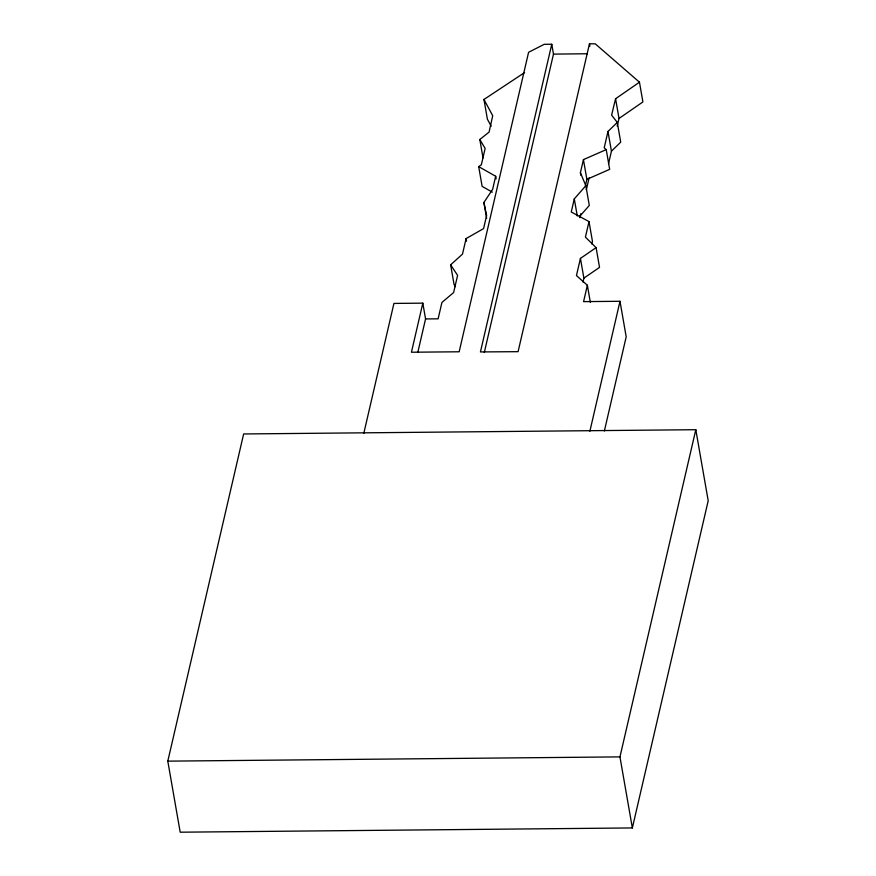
<?xml version="1.0" encoding="UTF-8"?>
<svg xmlns="http://www.w3.org/2000/svg" width="876" height="876" viewBox="0 0 876 876"><rect width="100%" height="100%" fill="white"/><g stroke="black" fill="none" stroke-linecap="round" stroke-linejoin="round"><path stroke-width="1.31" d="M167.798 761.145L243.648 433.959L695.807 429.7L708.202 500.754L632.352 827.94L180.193 832.2L167.798 761.145L619.956 756.886L695.807 429.7M363.781 433.412L393.926 303.425L422.812 303.151L425.561 318.941L417.874 352.097M422.812 303.151L411.435 352.229L459.155 351.78L528.589 52.286L544.226 44.315L551.76 44.249L553.479 54.115L484.308 352.48M524.582 72.566L483.957 99.481L492.717 115.72L489.093 132.079L479.818 139.503L485.14 148.438L481.34 164.797L478.69 166.626L495.674 176.262L492.63 189.347L483.891 202.487L486.607 215.518L483.574 228.614L466.098 238.568L462.495 254.106L450.636 264.837L454.086 284.569L455.476 286.682M551.76 44.249L480.431 351.933L518.088 351.67L589.46 43.8L595.253 43.833L639.458 82.202L642.907 101.934L619.014 118.479L617.186 126.034M585.365 185.898L586.876 179.35L609.674 169.342L606.225 149.61L583.438 159.618L580.405 172.703L585.847 185.712L574.295 198.885L571.262 211.97L589.011 221.595L592.45 241.338L591.847 243.922M579.868 217.719L580.799 213.733M586.34 189.796L589.121 177.828M639.458 82.202L615.576 98.747L611.612 115.106L617.273 122.421L607.988 131.466L604.199 147.825L606.225 149.61M589.011 221.595L585.409 237.133L596.096 247.645L580.438 258.409L576.452 275.579L587.369 285.269L590.358 302.384M608.513 163.79L611.437 151.198L607.988 131.466M582.967 282.105L583.887 278.141L580.438 258.409M587.369 285.269L583.58 301.629L620 301.289L626.198 336.822L604.363 430.992M589.866 431.277L620 301.289M579.518 216.591L589.296 205.455L585.847 185.712M611.437 151.198L620.723 142.153L617.273 122.421M583.887 278.141L599.534 267.388L596.096 247.645M587.402 53.754L553.479 54.115M425.561 318.941L438.12 318.82L441.92 302.461L453.615 292.551L457.6 275.382L450.636 264.837M492.323 192.14L482.128 186.369L478.69 166.626M491.162 126.177L487.406 119.213L483.957 99.481M615.576 98.747L619.014 118.479M589.46 43.8L589.887 46.264M583.438 159.618L586.876 179.35M580.405 172.703L580.865 175.342M574.295 198.885L577.273 215.989M619.956 756.886L632.352 827.94M495.674 176.262L496.123 178.89M479.818 139.503L483.026 157.921M483.891 202.487L486.651 218.277M466.098 238.568L466.558 241.207"/></g></svg>
